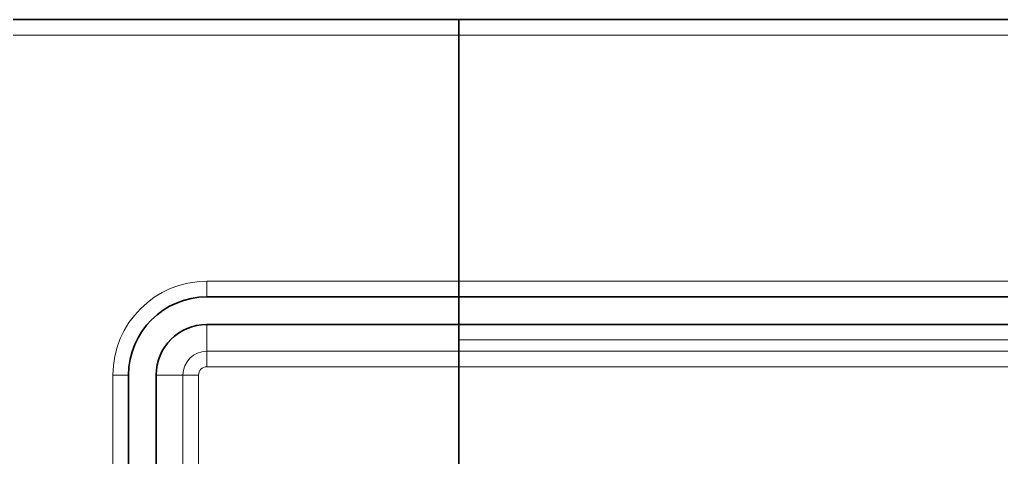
# Model space of a CAD drawing. Extents: x 468 to 804, y 295 to 621.
# Drawn here: x 584.91 to 597.47, y 433.5 to 439.1 of the extents above; entities that cross this region are included whole.
import ezdxf

# ---------------------------------------------------------------- set-up
doc = ezdxf.new("R2010")
doc.units = 0

msp = doc.modelspace()

# ---------------------------------------------------------------- linework, layer by layer
at = {"color": 7, "lineweight": 35}
for p, q in [((577.256, 439.1), (606.256, 439.1)), ((590.53, 406), (590.53, 435))]:
    msp.add_line(p, q, dxfattribs=at)
at = {"color": 7, "lineweight": 35, "ltscale": 0.1025}
msp.add_line((590.53, 439.1), (590.53, 435), dxfattribs=at)
at = {"color": 7, "lineweight": 35, "ltscale": 0.264999}
msp.add_line((601.13, 439.1), (590.53, 439.1), dxfattribs=at)
at = {"color": 7, "lineweight": 13}
msp.add_line((577.256, 438.9), (606.256, 438.9), dxfattribs=at)
at = {"color": 7, "lineweight": 13, "ltscale": 0.005}
for p, q in [((587.306, 435.75), (587.306, 435.55)), ((586.106, 434.55), (586.306, 434.55))]:
    msp.add_line(p, q, dxfattribs=at)
at = {"color": 7, "lineweight": 13, "ltscale": 0.4625}
for p, q in [((605.806, 435.75), (587.306, 435.75)), ((587.306, 434.855), (605.806, 434.855)), ((587.306, 434.655), (605.806, 434.655)), ((587.001, 416.05), (587.001, 434.55)), ((587.201, 416.05), (587.201, 434.55))]:
    msp.add_line(p, q, dxfattribs=at)
at = {"color": 7, "lineweight": 35, "ltscale": 0.4625}
for p, q in [((605.806, 435.55), (587.306, 435.55)), ((587.306, 435.197), (605.806, 435.197)), ((586.659, 416.05), (586.659, 434.55))]:
    msp.add_line(p, q, dxfattribs=at)
at = {"color": 7, "lineweight": 13, "ltscale": 0.008556}
for p, q in [((587.306, 434.855), (587.306, 435.197)), ((587.001, 434.55), (586.659, 434.55))]:
    msp.add_line(p, q, dxfattribs=at)
at = {"color": 7, "lineweight": 13, "ltscale": 0.289999}
msp.add_line((602.13, 435), (590.53, 435), dxfattribs=at)
at = {"color": 7, "lineweight": 13, "ltscale": 0.004993}
for p, q in [((587.306, 434.655), (587.306, 434.855)), ((587.201, 434.55), (587.001, 434.55))]:
    msp.add_line(p, q, dxfattribs=at)
at = {"color": 7, "lineweight": 13, "ltscale": 0.21375}
msp.add_line((586.106, 434.55), (586.106, 426), dxfattribs=at)
at = {"color": 7, "lineweight": 35, "ltscale": 0.21375}
msp.add_line((586.306, 434.55), (586.306, 426), dxfattribs=at)
at = {"color": 7, "lineweight": 13}
for radius, end in [(1.2, 180), (0.305, 180), (0.105, 179.9998)]:
    msp.add_arc((587.306, 434.55), radius, 90, end, dxfattribs=at)
at = {"color": 7, "lineweight": 35}
for radius in [1, 0.647]:
    msp.add_arc((587.306, 434.55), radius, 90, 180, dxfattribs=at)

doc.saveas('drawing.dxf')
